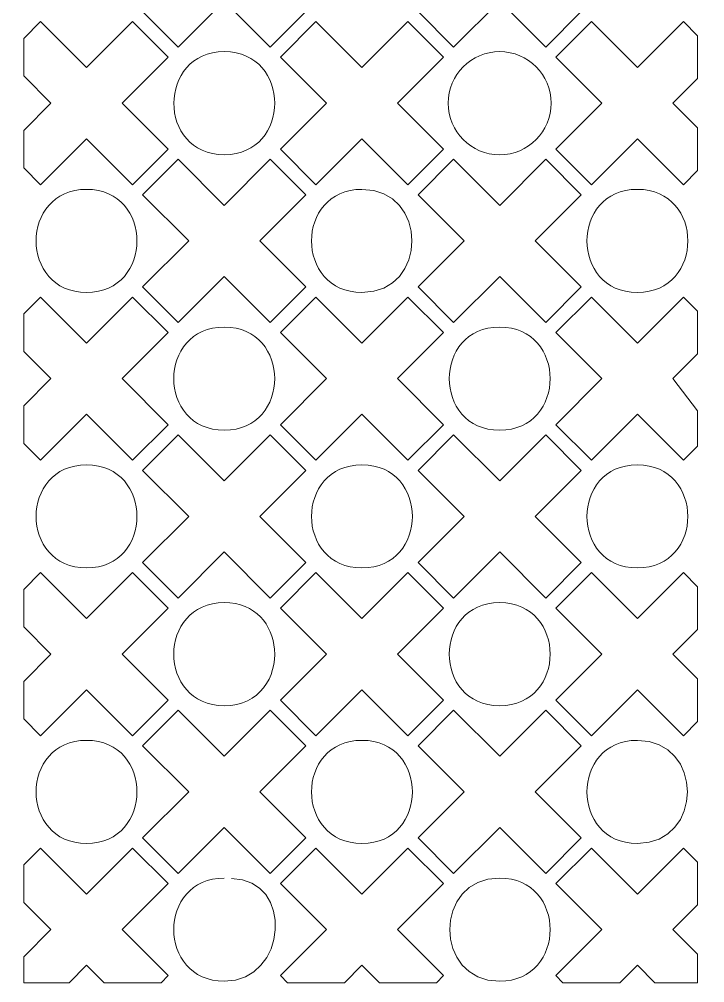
# Model space of a CAD drawing. Header units: centimetres. Extents: x -92 to 92, y -111 to 111.
# Drawn here: x 5.5 to 91.9, y -111 to 10.5 of the extents above; entities that cross this region are included whole.
import ezdxf

# ---------------------------------------------------------------- set-up
doc = ezdxf.new("R2010")
doc.units = ezdxf.units.CM
doc.header["$MEASUREMENT"] = 0
doc.layers.add('layer 1', color=7, linetype='Continuous')

msp = doc.modelspace()

# ---------------------------------------------------------------- linework, layer by layer
at = {"layer": 'layer 1', "color": 242, "lineweight": 9}
for points, knots in [([(31.33608, 21.76573), (31.33608, 21.76573), (25.53091, 27.57089), (25.53091, 27.57089), (25.53091, 27.57089), (25.53091, 27.57089), (21.04503, 23.085), (21.04503, 23.085), (21.04503, 23.085), (21.04503, 23.085), (26.85019, 17.27984), (26.85019, 17.27984), (26.85019, 17.27984), (26.85019, 17.27984), (21.04503, 11.47468), (21.04503, 11.47468), (21.04503, 11.47468), (21.04503, 11.47468), (25.53091, 6.98874), (25.53091, 6.98874), (25.53091, 6.98874), (25.53091, 6.98874), (31.33609, 12.79388), (31.33609, 12.79388), (31.33609, 12.79388), (31.33609, 12.79388), (37.1413, 6.98872), (37.1413, 6.98872), (37.1413, 6.98872), (37.1413, 6.98872), (41.62717, 11.47459), (41.62717, 11.47459), (41.62717, 11.47459), (41.62717, 11.47459), (35.82201, 17.27984), (35.82201, 17.27984), (35.82201, 17.27984), (35.82201, 17.27984), (41.62717, 23.08506), (41.62717, 23.08506), (41.62717, 23.08506), (41.62717, 23.08506), (37.14128, 27.57096), (37.14128, 27.57096), (37.14128, 27.57096), (37.14128, 27.57096), (31.33608, 21.76573), (31.33608, 21.76573)], [0, 0, 0, 0, 0.076923077, 0.076923077, 0.076923077, 0.076923077, 0.153846154, 0.153846154, 0.153846154, 0.153846154, 0.230769231, 0.230769231, 0.230769231, 0.230769231, 0.307692308, 0.307692308, 0.307692308, 0.307692308, 0.384615385, 0.384615385, 0.384615385, 0.384615385, 0.461538462, 0.461538462, 0.461538462, 0.461538462, 0.538461538, 0.538461538, 0.538461538, 0.538461538, 0.615384615, 0.615384615, 0.615384615, 0.615384615, 0.692307692, 0.692307692, 0.692307692, 0.692307692, 0.769230769, 0.769230769, 0.769230769, 0.769230769, 0.846153846, 0.846153846, 0.846153846, 0.846153846, 1, 1, 1, 1]), ([(66.07417, 21.76575), (66.07417, 21.76575), (60.269, 27.57091), (60.269, 27.57091), (60.269, 27.57091), (60.269, 27.57091), (55.78312, 23.08502), (55.78312, 23.08502), (55.78312, 23.08502), (55.78312, 23.08502), (61.58828, 17.27986), (61.58828, 17.27986), (61.58828, 17.27986), (61.58828, 17.27986), (55.78312, 11.4747), (55.78312, 11.4747), (55.78312, 11.4747), (55.78312, 11.4747), (60.269, 6.98876), (60.269, 6.98876), (60.269, 6.98876), (60.269, 6.98876), (66.07418, 12.7939), (66.07418, 12.7939), (66.07418, 12.7939), (66.07418, 12.7939), (71.87939, 6.98874), (71.87939, 6.98874), (71.87939, 6.98874), (71.87939, 6.98874), (76.36526, 11.47461), (76.36526, 11.47461), (76.36526, 11.47461), (76.36526, 11.47461), (70.5601, 17.27986), (70.5601, 17.27986), (70.5601, 17.27986), (70.5601, 17.27986), (76.36526, 23.08508), (76.36526, 23.08508), (76.36526, 23.08508), (76.36526, 23.08508), (71.87937, 27.57098), (71.87937, 27.57098), (71.87937, 27.57098), (71.87937, 27.57098), (66.07417, 21.76575), (66.07417, 21.76575)], [0, 0, 0, 0, 0.076923077, 0.076923077, 0.076923077, 0.076923077, 0.153846154, 0.153846154, 0.153846154, 0.153846154, 0.230769231, 0.230769231, 0.230769231, 0.230769231, 0.307692308, 0.307692308, 0.307692308, 0.307692308, 0.384615385, 0.384615385, 0.384615385, 0.384615385, 0.461538462, 0.461538462, 0.461538462, 0.461538462, 0.538461538, 0.538461538, 0.538461538, 0.538461538, 0.615384615, 0.615384615, 0.615384615, 0.615384615, 0.692307692, 0.692307692, 0.692307692, 0.692307692, 0.769230769, 0.769230769, 0.769230769, 0.769230769, 0.846153846, 0.846153846, 0.846153846, 0.846153846, 1, 1, 1, 1]), ([(6.04224, 8.08214), (6.04224, 8.08214), (6.04225, 8.08215), (6.04225, 8.08215), (6.04225, 8.08215), (6.04225, 8.08215), (8.16187, 10.20178), (8.16187, 10.20178), (8.16187, 10.20178), (8.16187, 10.20178), (13.96704, 4.39662), (13.96704, 4.39662), (13.96704, 4.39662), (13.96704, 4.39662), (19.77224, 10.20185), (19.77224, 10.20185), (19.77224, 10.20185), (19.77224, 10.20185), (24.25813, 5.71595), (24.25813, 5.71595), (24.25813, 5.71595), (24.25813, 5.71595), (18.45297, -0.08927), (18.45297, -0.08927), (18.45297, -0.08927), (18.45297, -0.08927), (24.25813, -5.89452), (24.25813, -5.89452), (24.25813, -5.89452), (24.25813, -5.89452), (19.77226, -10.38039), (19.77226, -10.38039), (19.77226, -10.38039), (19.77226, -10.38039), (13.96705, -4.57523), (13.96705, -4.57523), (13.96705, -4.57523), (13.96705, -4.57523), (8.16187, -10.38037), (8.16187, -10.38037), (8.16187, -10.38037), (8.16187, -10.38037), (6.04225, -8.26071), (6.04225, -8.26071), (6.04225, -8.26071), (6.04225, -8.26071), (6.04223, -3.52819), (6.04223, -3.52819), (6.04223, -3.52819), (6.04223, -3.52819), (6.04224, -3.52818), (6.04224, -3.52818), (6.04224, -3.52818), (6.04224, -3.52818), (6.04935, -3.52107), (6.04935, -3.52107), (6.04935, -3.52107), (6.04935, -3.52107), (9.48115, -0.08927), (9.48115, -0.08927), (9.48115, -0.08927), (9.48115, -0.08927), (6.05223, 3.33965), (6.05223, 3.33965), (6.05223, 3.33965), (6.05223, 3.33965), (6.04514, 3.34674), (6.04514, 3.34674), (6.04514, 3.34674), (6.04514, 3.34674), (6.04224, 3.34963), (6.04224, 3.34963), (6.04224, 3.34963), (6.04224, 3.34963), (6.04224, 3.34964), (6.04224, 3.34964)], [0, 0, 0, 0, 0.05, 0.05, 0.05, 0.05, 0.1, 0.1, 0.1, 0.1, 0.15, 0.15, 0.15, 0.15, 0.2, 0.2, 0.2, 0.2, 0.25, 0.25, 0.25, 0.25, 0.3, 0.3, 0.3, 0.3, 0.35, 0.35, 0.35, 0.35, 0.4, 0.4, 0.4, 0.4, 0.45, 0.45, 0.45, 0.45, 0.5, 0.5, 0.5, 0.5, 0.55, 0.55, 0.55, 0.55, 0.6, 0.6, 0.6, 0.6, 0.65, 0.65, 0.65, 0.65, 0.7, 0.7, 0.7, 0.7, 0.75, 0.75, 0.75, 0.75, 0.8, 0.8, 0.8, 0.8, 0.85, 0.85, 0.85, 0.85, 0.9, 0.9, 0.9, 0.9, 1, 1, 1, 1]), ([(48.70513, 4.39664), (48.70513, 4.39664), (42.89996, 10.2018), (42.89996, 10.2018), (42.89996, 10.2018), (42.89996, 10.2018), (38.41408, 5.71591), (38.41408, 5.71591), (38.41408, 5.71591), (38.41408, 5.71591), (44.21924, -0.08925), (44.21924, -0.08925), (44.21924, -0.08925), (44.21924, -0.08925), (38.41408, -5.89441), (38.41408, -5.89441), (38.41408, -5.89441), (38.41408, -5.89441), (42.89996, -10.38035), (42.89996, -10.38035), (42.89996, -10.38035), (42.89996, -10.38035), (48.70514, -4.57521), (48.70514, -4.57521), (48.70514, -4.57521), (48.70514, -4.57521), (54.51035, -10.38037), (54.51035, -10.38037), (54.51035, -10.38037), (54.51035, -10.38037), (58.99622, -5.8945), (58.99622, -5.8945), (58.99622, -5.8945), (58.99622, -5.8945), (53.19106, -0.08925), (53.19106, -0.08925), (53.19106, -0.08925), (53.19106, -0.08925), (58.99622, 5.71597), (58.99622, 5.71597), (58.99622, 5.71597), (58.99622, 5.71597), (54.51033, 10.20187), (54.51033, 10.20187), (54.51033, 10.20187), (54.51033, 10.20187), (48.70513, 4.39664), (48.70513, 4.39664)], [0, 0, 0, 0, 0.076923077, 0.076923077, 0.076923077, 0.076923077, 0.153846154, 0.153846154, 0.153846154, 0.153846154, 0.230769231, 0.230769231, 0.230769231, 0.230769231, 0.307692308, 0.307692308, 0.307692308, 0.307692308, 0.384615385, 0.384615385, 0.384615385, 0.384615385, 0.461538462, 0.461538462, 0.461538462, 0.461538462, 0.538461538, 0.538461538, 0.538461538, 0.538461538, 0.615384615, 0.615384615, 0.615384615, 0.615384615, 0.692307692, 0.692307692, 0.692307692, 0.692307692, 0.769230769, 0.769230769, 0.769230769, 0.769230769, 0.846153846, 0.846153846, 0.846153846, 0.846153846, 1, 1, 1, 1]), ([(91.04224, -8.58655), (91.04224, -8.58655), (89.24844, -10.38035), (89.24844, -10.38035), (89.24844, -10.38035), (89.24844, -10.38035), (83.44323, -4.57519), (83.44323, -4.57519), (83.44323, -4.57519), (83.44323, -4.57519), (77.63805, -10.38033), (77.63805, -10.38033), (77.63805, -10.38033), (77.63805, -10.38033), (73.15217, -5.89439), (73.15217, -5.89439), (73.15217, -5.89439), (73.15217, -5.89439), (78.95733, -0.08923), (78.95733, -0.08923), (78.95733, -0.08923), (78.95733, -0.08923), (73.15217, 5.71593), (73.15217, 5.71593), (73.15217, 5.71593), (73.15217, 5.71593), (77.63805, 10.20182), (77.63805, 10.20182), (77.63805, 10.20182), (77.63805, 10.20182), (83.44322, 4.39666), (83.44322, 4.39666), (83.44322, 4.39666), (83.44322, 4.39666), (89.24842, 10.20189), (89.24842, 10.20189), (89.24842, 10.20189), (89.24842, 10.20189), (91.04224, 8.40806), (91.04224, 8.40806), (91.04224, 8.40806), (91.04224, 8.40806), (91.04224, 3.02387), (91.04224, 3.02387), (91.04224, 3.02387), (91.04224, 3.02387), (87.92915, -0.08923), (87.92915, -0.08923), (87.92915, -0.08923), (87.92915, -0.08923), (91.04224, -3.2023), (91.04224, -3.2023), (91.04224, -3.2023), (91.04224, -3.2023), (91.04224, -8.58655), (91.04224, -8.58655)], [0, 0, 0, 0, 0.066666667, 0.066666667, 0.066666667, 0.066666667, 0.133333333, 0.133333333, 0.133333333, 0.133333333, 0.2, 0.2, 0.2, 0.2, 0.266666667, 0.266666667, 0.266666667, 0.266666667, 0.333333333, 0.333333333, 0.333333333, 0.333333333, 0.4, 0.4, 0.4, 0.4, 0.466666667, 0.466666667, 0.466666667, 0.466666667, 0.533333333, 0.533333333, 0.533333333, 0.533333333, 0.6, 0.6, 0.6, 0.6, 0.666666667, 0.666666667, 0.666666667, 0.666666667, 0.733333333, 0.733333333, 0.733333333, 0.733333333, 0.8, 0.8, 0.8, 0.8, 0.866666667, 0.866666667, 0.866666667, 0.866666667, 1, 1, 1, 1]), ([(6.04224, 8.08215), (6.04224, 8.08215), (6.04224, 8.08214), (6.04224, 8.08214), (6.04224, 8.08214), (6.04224, 8.08214), (6.04224, 3.34964), (6.04224, 3.34964), (6.04224, 3.34964), (6.04224, 3.34964), (6.04224, 3.34963), (6.04224, 3.34963)], [0, 0, 0, 0, 0.25, 0.25, 0.25, 0.25, 0.5, 0.5, 0.5, 0.5, 1, 1, 1, 1]), ([(31.33609, 6.41072), (39.8195, 6.41072), (39.81949, -6.58928), (31.33609, -6.58928), (31.33609, -6.58928), (22.82965, -6.58928), (22.89926, 6.41072), (31.33609, 6.41072)], [0, 0, 0, 0, 0.333333333, 0.333333333, 0.333333333, 0.333333333, 1, 1, 1, 1]), ([(66.07418, 6.41074), (69.66341, 6.41074), (72.57418, 3.49996), (72.57418, -0.08926), (72.57418, -0.08926), (72.57418, -3.67848), (69.66341, -6.58926), (66.07418, -6.58926), (66.07418, -6.58926), (62.48495, -6.58926), (59.57418, -3.67849), (59.57418, -0.08926), (59.57418, -0.08926), (59.57418, 3.49997), (62.48495, 6.41074), (66.07418, 6.41074)], [0, 0, 0, 0, 0.2, 0.2, 0.2, 0.2, 0.4, 0.4, 0.4, 0.4, 0.6, 0.6, 0.6, 0.6, 1, 1, 1, 1]), ([(31.33609, -12.97247), (31.33609, -12.97247), (25.53092, -7.16731), (25.53092, -7.16731), (25.53092, -7.16731), (25.53092, -7.16731), (21.04504, -11.6532), (21.04504, -11.6532), (21.04504, -11.6532), (21.04504, -11.6532), (26.8502, -17.45836), (26.8502, -17.45836), (26.8502, -17.45836), (26.8502, -17.45836), (21.04504, -23.26352), (21.04504, -23.26352), (21.04504, -23.26352), (21.04504, -23.26352), (25.53092, -27.74946), (25.53092, -27.74946), (25.53092, -27.74946), (25.53092, -27.74946), (31.3361, -21.94432), (31.3361, -21.94432), (31.3361, -21.94432), (31.3361, -21.94432), (37.14131, -27.74948), (37.14131, -27.74948), (37.14131, -27.74948), (37.14131, -27.74948), (41.62718, -23.26361), (41.62718, -23.26361), (41.62718, -23.26361), (41.62718, -23.26361), (35.82202, -17.45836), (35.82202, -17.45836), (35.82202, -17.45836), (35.82202, -17.45836), (41.62718, -11.65314), (41.62718, -11.65314), (41.62718, -11.65314), (41.62718, -11.65314), (37.14129, -7.16724), (37.14129, -7.16724), (37.14129, -7.16724), (37.14129, -7.16724), (31.33609, -12.97247), (31.33609, -12.97247)], [0, 0, 0, 0, 0.076923077, 0.076923077, 0.076923077, 0.076923077, 0.153846154, 0.153846154, 0.153846154, 0.153846154, 0.230769231, 0.230769231, 0.230769231, 0.230769231, 0.307692308, 0.307692308, 0.307692308, 0.307692308, 0.384615385, 0.384615385, 0.384615385, 0.384615385, 0.461538462, 0.461538462, 0.461538462, 0.461538462, 0.538461538, 0.538461538, 0.538461538, 0.538461538, 0.615384615, 0.615384615, 0.615384615, 0.615384615, 0.692307692, 0.692307692, 0.692307692, 0.692307692, 0.769230769, 0.769230769, 0.769230769, 0.769230769, 0.846153846, 0.846153846, 0.846153846, 0.846153846, 1, 1, 1, 1]), ([(66.07418, -12.97245), (66.07418, -12.97245), (60.26901, -7.16729), (60.26901, -7.16729), (60.26901, -7.16729), (60.26901, -7.16729), (55.78313, -11.65318), (55.78313, -11.65318), (55.78313, -11.65318), (55.78313, -11.65318), (61.58829, -17.45834), (61.58829, -17.45834), (61.58829, -17.45834), (61.58829, -17.45834), (55.78313, -23.2635), (55.78313, -23.2635), (55.78313, -23.2635), (55.78313, -23.2635), (60.26901, -27.74944), (60.26901, -27.74944), (60.26901, -27.74944), (60.26901, -27.74944), (66.07419, -21.9443), (66.07419, -21.9443), (66.07419, -21.9443), (66.07419, -21.9443), (71.8794, -27.74946), (71.8794, -27.74946), (71.8794, -27.74946), (71.8794, -27.74946), (76.36527, -23.26359), (76.36527, -23.26359), (76.36527, -23.26359), (76.36527, -23.26359), (70.56011, -17.45834), (70.56011, -17.45834), (70.56011, -17.45834), (70.56011, -17.45834), (76.36527, -11.65312), (76.36527, -11.65312), (76.36527, -11.65312), (76.36527, -11.65312), (71.87938, -7.16722), (71.87938, -7.16722), (71.87938, -7.16722), (71.87938, -7.16722), (66.07418, -12.97245), (66.07418, -12.97245)], [0, 0, 0, 0, 0.076923077, 0.076923077, 0.076923077, 0.076923077, 0.153846154, 0.153846154, 0.153846154, 0.153846154, 0.230769231, 0.230769231, 0.230769231, 0.230769231, 0.307692308, 0.307692308, 0.307692308, 0.307692308, 0.384615385, 0.384615385, 0.384615385, 0.384615385, 0.461538462, 0.461538462, 0.461538462, 0.461538462, 0.538461538, 0.538461538, 0.538461538, 0.538461538, 0.615384615, 0.615384615, 0.615384615, 0.615384615, 0.692307692, 0.692307692, 0.692307692, 0.692307692, 0.769230769, 0.769230769, 0.769230769, 0.769230769, 0.846153846, 0.846153846, 0.846153846, 0.846153846, 1, 1, 1, 1]), ([(13.96705, -10.95839), (22.45046, -10.95839), (22.45045, -23.95839), (13.96705, -23.95839), (13.96705, -23.95839), (5.48366, -23.95839), (5.48364, -10.95839), (13.96705, -10.95839)], [0, 0, 0, 0, 0.333333333, 0.333333333, 0.333333333, 0.333333333, 1, 1, 1, 1]), ([(48.70514, -10.95837), (57.11292, -10.95837), (57.1129, -23.95837), (48.70514, -23.95837), (48.70514, -23.95837), (40.22175, -23.95837), (40.22173, -10.95837), (48.70514, -10.95837)], [0, 0, 0, 0, 0.333333333, 0.333333333, 0.333333333, 0.333333333, 1, 1, 1, 1]), ([(83.44323, -10.95835), (91.92664, -10.95835), (91.92662, -23.95835), (83.44323, -23.95835), (83.44323, -23.95835), (74.95983, -23.95835), (74.95981, -10.95835), (83.44323, -10.95835)], [0, 0, 0, 0, 0.333333333, 0.333333333, 0.333333333, 0.333333333, 1, 1, 1, 1]), ([(6.04224, -26.65606), (6.04224, -26.65606), (6.04225, -26.65605), (6.04225, -26.65605), (6.04225, -26.65605), (6.04225, -26.65605), (8.16188, -24.53642), (8.16188, -24.53642), (8.16188, -24.53642), (8.16188, -24.53642), (13.96705, -30.34158), (13.96705, -30.34158), (13.96705, -30.34158), (13.96705, -30.34158), (19.77225, -24.53635), (19.77225, -24.53635), (19.77225, -24.53635), (19.77225, -24.53635), (24.25814, -29.02225), (24.25814, -29.02225), (24.25814, -29.02225), (24.25814, -29.02225), (18.45298, -34.82747), (18.45298, -34.82747), (18.45298, -34.82747), (18.45298, -34.82747), (24.25814, -40.63272), (24.25814, -40.63272), (24.25814, -40.63272), (24.25814, -40.63272), (19.77227, -45.11859), (19.77227, -45.11859), (19.77227, -45.11859), (19.77227, -45.11859), (13.96706, -39.31343), (13.96706, -39.31343), (13.96706, -39.31343), (13.96706, -39.31343), (8.16188, -45.11857), (8.16188, -45.11857), (8.16188, -45.11857), (8.16188, -45.11857), (6.04225, -42.99889), (6.04225, -42.99889), (6.04225, -42.99889), (6.04225, -42.99889), (6.04224, -38.26639), (6.04224, -38.26639), (6.04224, -38.26639), (6.04224, -38.26639), (6.04935, -38.25928), (6.04935, -38.25928), (6.04935, -38.25928), (6.04935, -38.25928), (9.48116, -34.82747), (9.48116, -34.82747), (9.48116, -34.82747), (9.48116, -34.82747), (6.05223, -31.39853), (6.05223, -31.39853), (6.05223, -31.39853), (6.05223, -31.39853), (6.04514, -31.39144), (6.04514, -31.39144), (6.04514, -31.39144), (6.04514, -31.39144), (6.04224, -31.38854), (6.04224, -31.38854)], [0, 0, 0, 0, 0.055555556, 0.055555556, 0.055555556, 0.055555556, 0.111111111, 0.111111111, 0.111111111, 0.111111111, 0.166666667, 0.166666667, 0.166666667, 0.166666667, 0.222222222, 0.222222222, 0.222222222, 0.222222222, 0.277777778, 0.277777778, 0.277777778, 0.277777778, 0.333333333, 0.333333333, 0.333333333, 0.333333333, 0.388888889, 0.388888889, 0.388888889, 0.388888889, 0.444444444, 0.444444444, 0.444444444, 0.444444444, 0.5, 0.5, 0.5, 0.5, 0.555555556, 0.555555556, 0.555555556, 0.555555556, 0.611111111, 0.611111111, 0.611111111, 0.611111111, 0.666666667, 0.666666667, 0.666666667, 0.666666667, 0.722222222, 0.722222222, 0.722222222, 0.722222222, 0.777777778, 0.777777778, 0.777777778, 0.777777778, 0.833333333, 0.833333333, 0.833333333, 0.833333333, 0.888888889, 0.888888889, 0.888888889, 0.888888889, 1, 1, 1, 1]), ([(48.70514, -30.34156), (48.70514, -30.34156), (42.89997, -24.5364), (42.89997, -24.5364), (42.89997, -24.5364), (42.89997, -24.5364), (38.41409, -29.02229), (38.41409, -29.02229), (38.41409, -29.02229), (38.41409, -29.02229), (44.21925, -34.82745), (44.21925, -34.82745), (44.21925, -34.82745), (44.21925, -34.82745), (38.41409, -40.63261), (38.41409, -40.63261), (38.41409, -40.63261), (38.41409, -40.63261), (42.89997, -45.11855), (42.89997, -45.11855), (42.89997, -45.11855), (42.89997, -45.11855), (48.70515, -39.31341), (48.70515, -39.31341), (48.70515, -39.31341), (48.70515, -39.31341), (54.51036, -45.11857), (54.51036, -45.11857), (54.51036, -45.11857), (54.51036, -45.11857), (58.99623, -40.6327), (58.99623, -40.6327), (58.99623, -40.6327), (58.99623, -40.6327), (53.19107, -34.82745), (53.19107, -34.82745), (53.19107, -34.82745), (53.19107, -34.82745), (58.99623, -29.02223), (58.99623, -29.02223), (58.99623, -29.02223), (58.99623, -29.02223), (54.51034, -24.53633), (54.51034, -24.53633), (54.51034, -24.53633), (54.51034, -24.53633), (48.70514, -30.34156), (48.70514, -30.34156)], [0, 0, 0, 0, 0.076923077, 0.076923077, 0.076923077, 0.076923077, 0.153846154, 0.153846154, 0.153846154, 0.153846154, 0.230769231, 0.230769231, 0.230769231, 0.230769231, 0.307692308, 0.307692308, 0.307692308, 0.307692308, 0.384615385, 0.384615385, 0.384615385, 0.384615385, 0.461538462, 0.461538462, 0.461538462, 0.461538462, 0.538461538, 0.538461538, 0.538461538, 0.538461538, 0.615384615, 0.615384615, 0.615384615, 0.615384615, 0.692307692, 0.692307692, 0.692307692, 0.692307692, 0.769230769, 0.769230769, 0.769230769, 0.769230769, 0.846153846, 0.846153846, 0.846153846, 0.846153846, 1, 1, 1, 1]), ([(91.0384, -38.89137), (91.0384, -38.89137), (87.92916, -34.82743), (87.92916, -34.82743), (87.92916, -34.82743), (87.92916, -34.82743), (91.04224, -31.71433), (91.04224, -31.71433), (91.04224, -31.71433), (91.04224, -31.71433), (91.04224, -26.33011), (91.04224, -26.33011), (91.04224, -26.33011), (91.04224, -26.33011), (89.24843, -24.53631), (89.24843, -24.53631), (89.24843, -24.53631), (89.24843, -24.53631), (83.44323, -30.34154), (83.44323, -30.34154), (83.44323, -30.34154), (83.44323, -30.34154), (77.63806, -24.53638), (77.63806, -24.53638), (77.63806, -24.53638), (77.63806, -24.53638), (73.15218, -29.02227), (73.15218, -29.02227), (73.15218, -29.02227), (73.15218, -29.02227), (78.95734, -34.82743), (78.95734, -34.82743), (78.95734, -34.82743), (78.95734, -34.82743), (73.15218, -40.63259), (73.15218, -40.63259), (73.15218, -40.63259), (73.15218, -40.63259), (77.63806, -45.11853), (77.63806, -45.11853), (77.63806, -45.11853), (77.63806, -45.11853), (83.44324, -39.31339), (83.44324, -39.31339), (83.44324, -39.31339), (83.44324, -39.31339), (89.24845, -45.11855), (89.24845, -45.11855), (89.24845, -45.11855), (89.24845, -45.11855), (91.04224, -43.32476), (91.04224, -43.32476), (91.04224, -43.32476), (91.04224, -43.32476), (91.0384, -38.89137), (91.0384, -38.89137)], [0, 0, 0, 0, 0.066666667, 0.066666667, 0.066666667, 0.066666667, 0.133333333, 0.133333333, 0.133333333, 0.133333333, 0.2, 0.2, 0.2, 0.2, 0.266666667, 0.266666667, 0.266666667, 0.266666667, 0.333333333, 0.333333333, 0.333333333, 0.333333333, 0.4, 0.4, 0.4, 0.4, 0.466666667, 0.466666667, 0.466666667, 0.466666667, 0.533333333, 0.533333333, 0.533333333, 0.533333333, 0.6, 0.6, 0.6, 0.6, 0.666666667, 0.666666667, 0.666666667, 0.666666667, 0.733333333, 0.733333333, 0.733333333, 0.733333333, 0.8, 0.8, 0.8, 0.8, 0.866666667, 0.866666667, 0.866666667, 0.866666667, 1, 1, 1, 1]), ([(6.04224, -26.65605), (6.04224, -26.65605), (6.04224, -26.65606), (6.04224, -26.65606), (6.04224, -26.65606), (6.04224, -26.65606), (6.04224, -31.38848), (6.04224, -31.38848)], [0, 0, 0, 0, 0.333333333, 0.333333333, 0.333333333, 0.333333333, 1, 1, 1, 1]), ([(31.3361, -28.32748), (39.81951, -28.32748), (39.8195, -41.32748), (31.3361, -41.32748), (31.3361, -41.32748), (22.85271, -41.32748), (22.85269, -28.32748), (31.3361, -28.32748)], [0, 0, 0, 0, 0.333333333, 0.333333333, 0.333333333, 0.333333333, 1, 1, 1, 1]), ([(66.07419, -28.32746), (74.5576, -28.32746), (74.55758, -41.32746), (66.07419, -41.32746), (66.07419, -41.32746), (57.5908, -41.32746), (57.59078, -28.32746), (66.07419, -28.32746)], [0, 0, 0, 0, 0.333333333, 0.333333333, 0.333333333, 0.333333333, 1, 1, 1, 1]), ([(31.3361, -47.71067), (31.3361, -47.71067), (25.53093, -41.90551), (25.53093, -41.90551), (25.53093, -41.90551), (25.53093, -41.90551), (21.04505, -46.3914), (21.04505, -46.3914), (21.04505, -46.3914), (21.04505, -46.3914), (26.85021, -52.19656), (26.85021, -52.19656), (26.85021, -52.19656), (26.85021, -52.19656), (21.04505, -58.00172), (21.04505, -58.00172), (21.04505, -58.00172), (21.04505, -58.00172), (25.53093, -62.48766), (25.53093, -62.48766), (25.53093, -62.48766), (25.53093, -62.48766), (31.33611, -56.68252), (31.33611, -56.68252), (31.33611, -56.68252), (31.33611, -56.68252), (37.14132, -62.48768), (37.14132, -62.48768), (37.14132, -62.48768), (37.14132, -62.48768), (41.62719, -58.00181), (41.62719, -58.00181), (41.62719, -58.00181), (41.62719, -58.00181), (35.82203, -52.19656), (35.82203, -52.19656), (35.82203, -52.19656), (35.82203, -52.19656), (41.62719, -46.39134), (41.62719, -46.39134), (41.62719, -46.39134), (41.62719, -46.39134), (37.1413, -41.90544), (37.1413, -41.90544), (37.1413, -41.90544), (37.1413, -41.90544), (31.3361, -47.71067), (31.3361, -47.71067)], [0, 0, 0, 0, 0.076923077, 0.076923077, 0.076923077, 0.076923077, 0.153846154, 0.153846154, 0.153846154, 0.153846154, 0.230769231, 0.230769231, 0.230769231, 0.230769231, 0.307692308, 0.307692308, 0.307692308, 0.307692308, 0.384615385, 0.384615385, 0.384615385, 0.384615385, 0.461538462, 0.461538462, 0.461538462, 0.461538462, 0.538461538, 0.538461538, 0.538461538, 0.538461538, 0.615384615, 0.615384615, 0.615384615, 0.615384615, 0.692307692, 0.692307692, 0.692307692, 0.692307692, 0.769230769, 0.769230769, 0.769230769, 0.769230769, 0.846153846, 0.846153846, 0.846153846, 0.846153846, 1, 1, 1, 1]), ([(66.07419, -47.71065), (66.07419, -47.71065), (60.26902, -41.90549), (60.26902, -41.90549), (60.26902, -41.90549), (60.26902, -41.90549), (55.78314, -46.39138), (55.78314, -46.39138), (55.78314, -46.39138), (55.78314, -46.39138), (61.5883, -52.19654), (61.5883, -52.19654), (61.5883, -52.19654), (61.5883, -52.19654), (55.78314, -58.0017), (55.78314, -58.0017), (55.78314, -58.0017), (55.78314, -58.0017), (60.26902, -62.48764), (60.26902, -62.48764), (60.26902, -62.48764), (60.26902, -62.48764), (66.0742, -56.6825), (66.0742, -56.6825), (66.0742, -56.6825), (66.0742, -56.6825), (71.87941, -62.48766), (71.87941, -62.48766), (71.87941, -62.48766), (71.87941, -62.48766), (76.36528, -58.00179), (76.36528, -58.00179), (76.36528, -58.00179), (76.36528, -58.00179), (70.56012, -52.19654), (70.56012, -52.19654), (70.56012, -52.19654), (70.56012, -52.19654), (76.36528, -46.39132), (76.36528, -46.39132), (76.36528, -46.39132), (76.36528, -46.39132), (71.87939, -41.90542), (71.87939, -41.90542), (71.87939, -41.90542), (71.87939, -41.90542), (66.07419, -47.71065), (66.07419, -47.71065)], [0, 0, 0, 0, 0.076923077, 0.076923077, 0.076923077, 0.076923077, 0.153846154, 0.153846154, 0.153846154, 0.153846154, 0.230769231, 0.230769231, 0.230769231, 0.230769231, 0.307692308, 0.307692308, 0.307692308, 0.307692308, 0.384615385, 0.384615385, 0.384615385, 0.384615385, 0.461538462, 0.461538462, 0.461538462, 0.461538462, 0.538461538, 0.538461538, 0.538461538, 0.538461538, 0.615384615, 0.615384615, 0.615384615, 0.615384615, 0.692307692, 0.692307692, 0.692307692, 0.692307692, 0.769230769, 0.769230769, 0.769230769, 0.769230769, 0.846153846, 0.846153846, 0.846153846, 0.846153846, 1, 1, 1, 1]), ([(13.96706, -45.69659), (22.45047, -45.69659), (22.45046, -58.69659), (13.96706, -58.69659), (13.96706, -58.69659), (5.48367, -58.69659), (5.48365, -45.69659), (13.96706, -45.69659)], [0, 0, 0, 0, 0.333333333, 0.333333333, 0.333333333, 0.333333333, 1, 1, 1, 1]), ([(48.70515, -45.69657), (57.18856, -45.69657), (57.18855, -58.69657), (48.70515, -58.69657), (48.70515, -58.69657), (40.22176, -58.69657), (40.22174, -45.69657), (48.70515, -45.69657)], [0, 0, 0, 0, 0.333333333, 0.333333333, 0.333333333, 0.333333333, 1, 1, 1, 1]), ([(83.44324, -45.69655), (91.90731, -45.69655), (91.93598, -58.69655), (83.44324, -58.69655), (83.44324, -58.69655), (74.95984, -58.69655), (74.95982, -45.69655), (83.44324, -45.69655)], [0, 0, 0, 0, 0.333333333, 0.333333333, 0.333333333, 0.333333333, 1, 1, 1, 1]), ([(6.04224, -66.12673), (6.04224, -66.12673), (9.48117, -69.56567), (9.48117, -69.56567), (9.48117, -69.56567), (9.48117, -69.56567), (6.04935, -72.99749), (6.04935, -72.99749), (6.04935, -72.99749), (6.04935, -72.99749), (6.04223, -73.00461), (6.04223, -73.00461), (6.04223, -73.00461), (6.04223, -73.00461), (6.04225, -77.73708), (6.04225, -77.73708), (6.04225, -77.73708), (6.04225, -77.73708), (8.16189, -79.85677), (8.16189, -79.85677), (8.16189, -79.85677), (8.16189, -79.85677), (13.96707, -74.05163), (13.96707, -74.05163), (13.96707, -74.05163), (13.96707, -74.05163), (19.77228, -79.85679), (19.77228, -79.85679), (19.77228, -79.85679), (19.77228, -79.85679), (24.25815, -75.37092), (24.25815, -75.37092), (24.25815, -75.37092), (24.25815, -75.37092), (18.45299, -69.56567), (18.45299, -69.56567), (18.45299, -69.56567), (18.45299, -69.56567), (24.25815, -63.76045), (24.25815, -63.76045), (24.25815, -63.76045), (24.25815, -63.76045), (19.77226, -59.27455), (19.77226, -59.27455), (19.77226, -59.27455), (19.77226, -59.27455), (13.96706, -65.07978), (13.96706, -65.07978), (13.96706, -65.07978), (13.96706, -65.07978), (8.16189, -59.27462), (8.16189, -59.27462), (8.16189, -59.27462), (8.16189, -59.27462), (6.04224, -61.39427), (6.04224, -61.39427), (6.04224, -61.39427), (6.04224, -61.39427), (6.04224, -66.12673), (6.04224, -66.12673)], [0, 0, 0, 0, 0.0625, 0.0625, 0.0625, 0.0625, 0.125, 0.125, 0.125, 0.125, 0.1875, 0.1875, 0.1875, 0.1875, 0.25, 0.25, 0.25, 0.25, 0.3125, 0.3125, 0.3125, 0.3125, 0.375, 0.375, 0.375, 0.375, 0.4375, 0.4375, 0.4375, 0.4375, 0.5, 0.5, 0.5, 0.5, 0.5625, 0.5625, 0.5625, 0.5625, 0.625, 0.625, 0.625, 0.625, 0.6875, 0.6875, 0.6875, 0.6875, 0.75, 0.75, 0.75, 0.75, 0.8125, 0.8125, 0.8125, 0.8125, 0.875, 0.875, 0.875, 0.875, 1, 1, 1, 1]), ([(48.70515, -65.07976), (48.70515, -65.07976), (42.89998, -59.2746), (42.89998, -59.2746), (42.89998, -59.2746), (42.89998, -59.2746), (38.4141, -63.76049), (38.4141, -63.76049), (38.4141, -63.76049), (38.4141, -63.76049), (44.21926, -69.56565), (44.21926, -69.56565), (44.21926, -69.56565), (44.21926, -69.56565), (38.4141, -75.37081), (38.4141, -75.37081), (38.4141, -75.37081), (38.4141, -75.37081), (42.89998, -79.85675), (42.89998, -79.85675), (42.89998, -79.85675), (42.89998, -79.85675), (48.70516, -74.05161), (48.70516, -74.05161), (48.70516, -74.05161), (48.70516, -74.05161), (54.51037, -79.85677), (54.51037, -79.85677), (54.51037, -79.85677), (54.51037, -79.85677), (58.99624, -75.3709), (58.99624, -75.3709), (58.99624, -75.3709), (58.99624, -75.3709), (53.19108, -69.56565), (53.19108, -69.56565), (53.19108, -69.56565), (53.19108, -69.56565), (58.99624, -63.76043), (58.99624, -63.76043), (58.99624, -63.76043), (58.99624, -63.76043), (54.51035, -59.27453), (54.51035, -59.27453), (54.51035, -59.27453), (54.51035, -59.27453), (48.70515, -65.07976), (48.70515, -65.07976)], [0, 0, 0, 0, 0.076923077, 0.076923077, 0.076923077, 0.076923077, 0.153846154, 0.153846154, 0.153846154, 0.153846154, 0.230769231, 0.230769231, 0.230769231, 0.230769231, 0.307692308, 0.307692308, 0.307692308, 0.307692308, 0.384615385, 0.384615385, 0.384615385, 0.384615385, 0.461538462, 0.461538462, 0.461538462, 0.461538462, 0.538461538, 0.538461538, 0.538461538, 0.538461538, 0.615384615, 0.615384615, 0.615384615, 0.615384615, 0.692307692, 0.692307692, 0.692307692, 0.692307692, 0.769230769, 0.769230769, 0.769230769, 0.769230769, 0.846153846, 0.846153846, 0.846153846, 0.846153846, 1, 1, 1, 1]), ([(91.04225, -72.67874), (91.04225, -72.67874), (91.04224, -72.67873), (91.04224, -72.67873), (91.04224, -72.67873), (91.04224, -72.67873), (87.92917, -69.56563), (87.92917, -69.56563), (87.92917, -69.56563), (87.92917, -69.56563), (91.04224, -66.45253), (91.04224, -66.45253), (91.04224, -66.45253), (91.04224, -66.45253), (91.04224, -61.0683), (91.04224, -61.0683), (91.04224, -61.0683), (91.04224, -61.0683), (89.24844, -59.27451), (89.24844, -59.27451), (89.24844, -59.27451), (89.24844, -59.27451), (83.44324, -65.07974), (83.44324, -65.07974), (83.44324, -65.07974), (83.44324, -65.07974), (77.63807, -59.27458), (77.63807, -59.27458), (77.63807, -59.27458), (77.63807, -59.27458), (73.15219, -63.76047), (73.15219, -63.76047), (73.15219, -63.76047), (73.15219, -63.76047), (78.95735, -69.56563), (78.95735, -69.56563), (78.95735, -69.56563), (78.95735, -69.56563), (73.15219, -75.37079), (73.15219, -75.37079), (73.15219, -75.37079), (73.15219, -75.37079), (77.63807, -79.85673), (77.63807, -79.85673), (77.63807, -79.85673), (77.63807, -79.85673), (83.44325, -74.05159), (83.44325, -74.05159), (83.44325, -74.05159), (83.44325, -74.05159), (89.24846, -79.85675), (89.24846, -79.85675), (89.24846, -79.85675), (89.24846, -79.85675), (91.04224, -78.06297), (91.04224, -78.06297), (91.04224, -78.06297), (91.04224, -78.06297), (91.04224, -72.67873), (91.04224, -72.67873)], [0, 0, 0, 0, 0.0625, 0.0625, 0.0625, 0.0625, 0.125, 0.125, 0.125, 0.125, 0.1875, 0.1875, 0.1875, 0.1875, 0.25, 0.25, 0.25, 0.25, 0.3125, 0.3125, 0.3125, 0.3125, 0.375, 0.375, 0.375, 0.375, 0.4375, 0.4375, 0.4375, 0.4375, 0.5, 0.5, 0.5, 0.5, 0.5625, 0.5625, 0.5625, 0.5625, 0.625, 0.625, 0.625, 0.625, 0.6875, 0.6875, 0.6875, 0.6875, 0.75, 0.75, 0.75, 0.75, 0.8125, 0.8125, 0.8125, 0.8125, 0.875, 0.875, 0.875, 0.875, 1, 1, 1, 1]), ([(31.33611, -63.06568), (35.3127, -63.06568), (37.42529, -65.92212), (37.67382, -68.95709), (37.67382, -68.95709), (37.95549, -72.39673), (35.84291, -76.06568), (31.33611, -76.06568), (31.33611, -76.06568), (22.85272, -76.06568), (22.8527, -63.06568), (31.33611, -63.06568)], [0, 0, 0, 0, 0.25, 0.25, 0.25, 0.25, 0.5, 0.5, 0.5, 0.5, 1, 1, 1, 1]), ([(66.0742, -63.06566), (74.55761, -63.06566), (74.55759, -76.06566), (66.0742, -76.06566), (66.0742, -76.06566), (57.59081, -76.06566), (57.59079, -63.06566), (66.0742, -63.06566)], [0, 0, 0, 0, 0.333333333, 0.333333333, 0.333333333, 0.333333333, 1, 1, 1, 1]), ([(31.33611, -82.44887), (31.33611, -82.44887), (25.53094, -76.64371), (25.53094, -76.64371), (25.53094, -76.64371), (25.53094, -76.64371), (21.04506, -81.1296), (21.04506, -81.1296), (21.04506, -81.1296), (21.04506, -81.1296), (26.85022, -86.93476), (26.85022, -86.93476), (26.85022, -86.93476), (26.85022, -86.93476), (21.04506, -92.73992), (21.04506, -92.73992), (21.04506, -92.73992), (21.04506, -92.73992), (25.53094, -97.22586), (25.53094, -97.22586), (25.53094, -97.22586), (25.53094, -97.22586), (31.33612, -91.42072), (31.33612, -91.42072), (31.33612, -91.42072), (31.33612, -91.42072), (37.14133, -97.22588), (37.14133, -97.22588), (37.14133, -97.22588), (37.14133, -97.22588), (41.6272, -92.74001), (41.6272, -92.74001), (41.6272, -92.74001), (41.6272, -92.74001), (35.82204, -86.93476), (35.82204, -86.93476), (35.82204, -86.93476), (35.82204, -86.93476), (41.6272, -81.12954), (41.6272, -81.12954), (41.6272, -81.12954), (41.6272, -81.12954), (37.14131, -76.64364), (37.14131, -76.64364), (37.14131, -76.64364), (37.14131, -76.64364), (31.33611, -82.44887), (31.33611, -82.44887)], [0, 0, 0, 0, 0.076923077, 0.076923077, 0.076923077, 0.076923077, 0.153846154, 0.153846154, 0.153846154, 0.153846154, 0.230769231, 0.230769231, 0.230769231, 0.230769231, 0.307692308, 0.307692308, 0.307692308, 0.307692308, 0.384615385, 0.384615385, 0.384615385, 0.384615385, 0.461538462, 0.461538462, 0.461538462, 0.461538462, 0.538461538, 0.538461538, 0.538461538, 0.538461538, 0.615384615, 0.615384615, 0.615384615, 0.615384615, 0.692307692, 0.692307692, 0.692307692, 0.692307692, 0.769230769, 0.769230769, 0.769230769, 0.769230769, 0.846153846, 0.846153846, 0.846153846, 0.846153846, 1, 1, 1, 1]), ([(66.0742, -82.44885), (66.0742, -82.44885), (60.26903, -76.64369), (60.26903, -76.64369), (60.26903, -76.64369), (60.26903, -76.64369), (55.78315, -81.12958), (55.78315, -81.12958), (55.78315, -81.12958), (55.78315, -81.12958), (61.58831, -86.93474), (61.58831, -86.93474), (61.58831, -86.93474), (61.58831, -86.93474), (55.78315, -92.7399), (55.78315, -92.7399), (55.78315, -92.7399), (55.78315, -92.7399), (60.26903, -97.22584), (60.26903, -97.22584), (60.26903, -97.22584), (60.26903, -97.22584), (66.07421, -91.4207), (66.07421, -91.4207), (66.07421, -91.4207), (66.07421, -91.4207), (71.87942, -97.22586), (71.87942, -97.22586), (71.87942, -97.22586), (71.87942, -97.22586), (76.36529, -92.73999), (76.36529, -92.73999), (76.36529, -92.73999), (76.36529, -92.73999), (70.56013, -86.93474), (70.56013, -86.93474), (70.56013, -86.93474), (70.56013, -86.93474), (76.36529, -81.12952), (76.36529, -81.12952), (76.36529, -81.12952), (76.36529, -81.12952), (71.8794, -76.64362), (71.8794, -76.64362), (71.8794, -76.64362), (71.8794, -76.64362), (66.0742, -82.44885), (66.0742, -82.44885)], [0, 0, 0, 0, 0.076923077, 0.076923077, 0.076923077, 0.076923077, 0.153846154, 0.153846154, 0.153846154, 0.153846154, 0.230769231, 0.230769231, 0.230769231, 0.230769231, 0.307692308, 0.307692308, 0.307692308, 0.307692308, 0.384615385, 0.384615385, 0.384615385, 0.384615385, 0.461538462, 0.461538462, 0.461538462, 0.461538462, 0.538461538, 0.538461538, 0.538461538, 0.538461538, 0.615384615, 0.615384615, 0.615384615, 0.615384615, 0.692307692, 0.692307692, 0.692307692, 0.692307692, 0.769230769, 0.769230769, 0.769230769, 0.769230769, 0.846153846, 0.846153846, 0.846153846, 0.846153846, 1, 1, 1, 1]), ([(13.96707, -80.43482), (22.45048, -80.43482), (22.45047, -93.43482), (13.96707, -93.43482), (13.96707, -93.43482), (5.48368, -93.43482), (5.48366, -80.43482), (13.96707, -80.43482)], [0, 0, 0, 0, 0.333333333, 0.333333333, 0.333333333, 0.333333333, 1, 1, 1, 1]), ([(48.70514, -80.43475), (57.18855, -80.43475), (57.18854, -93.43475), (48.70514, -93.43475), (48.70514, -93.43475), (40.22175, -93.43475), (40.22173, -80.43475), (48.70514, -80.43475)], [0, 0, 0, 0, 0.333333333, 0.333333333, 0.333333333, 0.333333333, 1, 1, 1, 1]), ([(83.44325, -80.43475), (91.85102, -80.43475), (91.85098, -93.43475), (83.44325, -93.43475), (83.44325, -93.43475), (74.95985, -93.43475), (74.95983, -80.43475), (83.44325, -80.43475)], [0, 0, 0, 0, 0.333333333, 0.333333333, 0.333333333, 0.333333333, 1, 1, 1, 1]), ([(6.04223, -96.13249), (6.04223, -96.13249), (6.04224, -96.13248), (6.04224, -96.13248), (6.04224, -96.13248), (6.04224, -96.13248), (8.1619, -94.01282), (8.1619, -94.01282), (8.1619, -94.01282), (8.1619, -94.01282), (13.96707, -99.81798), (13.96707, -99.81798), (13.96707, -99.81798), (13.96707, -99.81798), (19.77227, -94.01275), (19.77227, -94.01275), (19.77227, -94.01275), (19.77227, -94.01275), (24.25816, -98.49865), (24.25816, -98.49865), (24.25816, -98.49865), (24.25816, -98.49865), (18.453, -104.30387), (18.453, -104.30387), (18.453, -104.30387), (18.453, -104.30387), (24.25816, -110.10912), (24.25816, -110.10912), (24.25816, -110.10912), (24.25816, -110.10912), (23.37191, -110.99537), (23.37191, -110.99537), (23.37191, -110.99537), (23.37191, -110.99537), (23.36729, -110.99999), (23.36729, -110.99999), (23.36729, -110.99999), (23.36729, -110.99999), (16.17728, -111), (16.17728, -111), (16.17728, -111), (16.17728, -111), (13.96708, -108.78983), (13.96708, -108.78983), (13.96708, -108.78983), (13.96708, -108.78983), (11.7569, -111), (11.7569, -111), (11.7569, -111), (11.7569, -111), (6.04224, -111), (6.04224, -111), (6.04224, -111), (6.04224, -111), (6.04224, -107.7428), (6.04224, -107.7428)], [0, 0, 0, 0, 0.066666667, 0.066666667, 0.066666667, 0.066666667, 0.133333333, 0.133333333, 0.133333333, 0.133333333, 0.2, 0.2, 0.2, 0.2, 0.266666667, 0.266666667, 0.266666667, 0.266666667, 0.333333333, 0.333333333, 0.333333333, 0.333333333, 0.4, 0.4, 0.4, 0.4, 0.466666667, 0.466666667, 0.466666667, 0.466666667, 0.533333333, 0.533333333, 0.533333333, 0.533333333, 0.6, 0.6, 0.6, 0.6, 0.666666667, 0.666666667, 0.666666667, 0.666666667, 0.733333333, 0.733333333, 0.733333333, 0.733333333, 0.8, 0.8, 0.8, 0.8, 0.866666667, 0.866666667, 0.866666667, 0.866666667, 1, 1, 1, 1]), ([(39.3051, -111), (39.3051, -111), (38.41411, -110.10901), (38.41411, -110.10901), (38.41411, -110.10901), (38.41411, -110.10901), (44.21927, -104.30385), (44.21927, -104.30385), (44.21927, -104.30385), (44.21927, -104.30385), (38.41411, -98.49869), (38.41411, -98.49869), (38.41411, -98.49869), (38.41411, -98.49869), (42.89999, -94.0128), (42.89999, -94.0128), (42.89999, -94.0128), (42.89999, -94.0128), (48.70516, -99.81796), (48.70516, -99.81796), (48.70516, -99.81796), (48.70516, -99.81796), (54.51036, -94.01273), (54.51036, -94.01273), (54.51036, -94.01273), (54.51036, -94.01273), (58.99625, -98.49863), (58.99625, -98.49863), (58.99625, -98.49863), (58.99625, -98.49863), (53.19109, -104.30385), (53.19109, -104.30385), (53.19109, -104.30385), (53.19109, -104.30385), (58.99625, -110.1091), (58.99625, -110.1091), (58.99625, -110.1091), (58.99625, -110.1091), (58.10536, -110.99999), (58.10536, -110.99999), (58.10536, -110.99999), (58.10536, -110.99999), (50.9154, -111), (50.9154, -111), (50.9154, -111), (50.9154, -111), (48.70517, -108.78981), (48.70517, -108.78981), (48.70517, -108.78981), (48.70517, -108.78981), (46.49496, -111), (46.49496, -111), (46.49496, -111), (46.49496, -111), (39.3051, -111), (39.3051, -111)], [0, 0, 0, 0, 0.066666667, 0.066666667, 0.066666667, 0.066666667, 0.133333333, 0.133333333, 0.133333333, 0.133333333, 0.2, 0.2, 0.2, 0.2, 0.266666667, 0.266666667, 0.266666667, 0.266666667, 0.333333333, 0.333333333, 0.333333333, 0.333333333, 0.4, 0.4, 0.4, 0.4, 0.466666667, 0.466666667, 0.466666667, 0.466666667, 0.533333333, 0.533333333, 0.533333333, 0.533333333, 0.6, 0.6, 0.6, 0.6, 0.666666667, 0.666666667, 0.666666667, 0.666666667, 0.733333333, 0.733333333, 0.733333333, 0.733333333, 0.8, 0.8, 0.8, 0.8, 0.866666667, 0.866666667, 0.866666667, 0.866666667, 1, 1, 1, 1]), ([(74.04321, -111), (74.04321, -111), (73.1522, -110.10899), (73.1522, -110.10899), (73.1522, -110.10899), (73.1522, -110.10899), (78.95736, -104.30383), (78.95736, -104.30383), (78.95736, -104.30383), (78.95736, -104.30383), (73.1522, -98.49867), (73.1522, -98.49867), (73.1522, -98.49867), (73.1522, -98.49867), (77.63808, -94.01278), (77.63808, -94.01278), (77.63808, -94.01278), (77.63808, -94.01278), (83.44325, -99.81794), (83.44325, -99.81794), (83.44325, -99.81794), (83.44325, -99.81794), (89.24845, -94.01271), (89.24845, -94.01271), (89.24845, -94.01271), (89.24845, -94.01271), (91.04225, -95.8065), (91.04225, -95.8065), (91.04225, -95.8065), (91.04225, -95.8065), (91.04224, -101.19073), (91.04224, -101.19073), (91.04224, -101.19073), (91.04224, -101.19073), (87.92918, -104.30383), (87.92918, -104.30383), (87.92918, -104.30383), (87.92918, -104.30383), (91.04224, -107.41693), (91.04224, -107.41693), (91.04224, -107.41693), (91.04224, -107.41693), (91.04224, -111), (91.04224, -111), (91.04224, -111), (91.04224, -111), (85.65349, -111), (85.65349, -111), (85.65349, -111), (85.65349, -111), (83.44326, -108.78979), (83.44326, -108.78979), (83.44326, -108.78979), (83.44326, -108.78979), (81.23304, -111), (81.23304, -111), (81.23304, -111), (81.23304, -111), (74.04321, -111), (74.04321, -111)], [0, 0, 0, 0, 0.0625, 0.0625, 0.0625, 0.0625, 0.125, 0.125, 0.125, 0.125, 0.1875, 0.1875, 0.1875, 0.1875, 0.25, 0.25, 0.25, 0.25, 0.3125, 0.3125, 0.3125, 0.3125, 0.375, 0.375, 0.375, 0.375, 0.4375, 0.4375, 0.4375, 0.4375, 0.5, 0.5, 0.5, 0.5, 0.5625, 0.5625, 0.5625, 0.5625, 0.625, 0.625, 0.625, 0.625, 0.6875, 0.6875, 0.6875, 0.6875, 0.75, 0.75, 0.75, 0.75, 0.8125, 0.8125, 0.8125, 0.8125, 0.875, 0.875, 0.875, 0.875, 1, 1, 1, 1]), ([(6.04224, -96.13248), (6.04224, -96.13248), (6.04224, -96.1325), (6.04224, -96.1325), (6.04224, -96.1325), (6.04224, -96.1325), (6.05223, -100.87491), (6.05223, -100.87491), (6.05223, -100.87491), (6.05223, -100.87491), (9.48118, -104.30387), (9.48118, -104.30387), (9.48118, -104.30387), (9.48118, -104.30387), (6.04225, -107.7428), (6.04225, -107.7428), (6.04225, -107.7428), (6.04225, -107.7428), (6.04224, -107.74281), (6.04224, -107.74281)], [0, 0, 0, 0, 0.166666667, 0.166666667, 0.166666667, 0.166666667, 0.333333333, 0.333333333, 0.333333333, 0.333333333, 0.5, 0.5, 0.5, 0.5, 0.666666667, 0.666666667, 0.666666667, 0.666666667, 1, 1, 1, 1]), ([(32.26387, -97.86964), (40.17091, -97.86964), (39.34352, -110.80391), (31.33612, -110.80391), (31.33612, -110.80391), (22.85273, -110.80391), (22.85271, -97.80391), (31.33612, -97.80391)], [0, 0, 0, 0, 0.333333333, 0.333333333, 0.333333333, 0.333333333, 1, 1, 1, 1]), ([(66.07421, -97.80389), (74.55762, -97.80389), (74.5576, -110.80389), (66.07421, -110.80389), (66.07421, -110.80389), (57.66648, -110.80389), (57.66644, -97.80389), (66.07421, -97.80389)], [0, 0, 0, 0, 0.333333333, 0.333333333, 0.333333333, 0.333333333, 1, 1, 1, 1])]:
    msp.add_open_spline(points, degree=3, knots=knots, dxfattribs=at)

doc.saveas('drawing.dxf')
